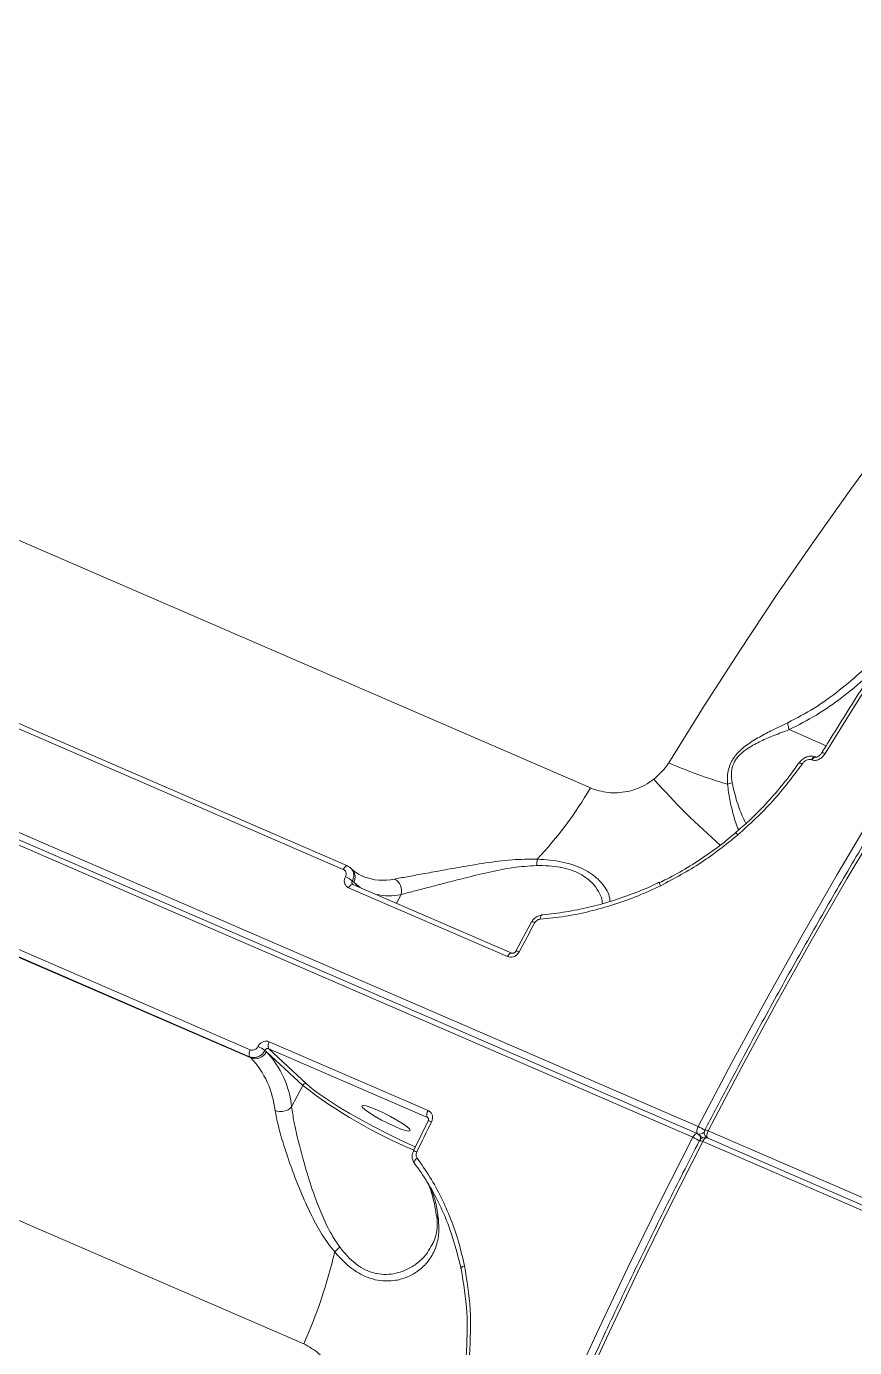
# Model space of a CAD drawing. Header units: millimetres. Extents: x -7151 to 6134, y -5040 to 5562.
# Drawn here: x -1084.9 to -947.2, y 2625 to 2844.7 of the extents above; entities that cross this region are included whole.
import ezdxf

# ---------------------------------------------------------------- set-up
doc = ezdxf.new("R2010")
doc.units = ezdxf.units.MM
doc.layers.add('DIKOM_ОБЪЕКТ', color=7, linetype='Continuous')

msp = doc.modelspace()

# ---------------------------------------------------------------- linework, layer by layer
at = {"layer": 'DIKOM_ОБЪЕКТ', "color": 7, "linetype": 'Continuous', "lineweight": 15}
for p, q in [((-1279.945, 2843.192), (-991.088, 2718.094)), ((-1372.599, 2834.771), (-973.151, 2661.778)), ((-974.061, 2660.013), (-1373.509, 2833.006)), ((-973.327, 2660.621), (-1372.775, 2833.614)), ((-1038.755, 2625.647), (-1327.612, 2750.745)), ((-1032.192, 2704.564), (-1100.692, 2734.23)), ((-1031.477, 2705.134), (-1099.978, 2734.8)), ((-958.037, 2727.798), (-951.877, 2725.13)), ((-954.263, 2722.754), (-954.335, 2722.786)), ((-953.605, 2723.226), (-953.677, 2723.257)), ((-1031.421, 2705.097), (-1031.477, 2705.134)), ((-1030.747, 2704.597), (-1030.969, 2704.803)), ((-1047.763, 2673.402), (-1116.263, 2703.069)), ((-1116.163, 2704.225), (-1047.663, 2674.558)), ((-1116.042, 2702.863), (-1047.541, 2673.197)), ((-1030.691, 2702.634), (-1030.457, 2702.416)), ((-1030.457, 2702.416), (-1029.647, 2701.665)), ((-1028.938, 2703.402), (-1028.802, 2703.345)), ((-1004.888, 2690.056), (-1031.298, 2701.493)), ((-1030.575, 2702.072), (-1030.632, 2702.105)), ((-1004.171, 2690.631), (-1030.581, 2702.069)), ((-1022.574, 2700.373), (-1023.321, 2698.925)), ((-1000.876, 2695.823), (-1003.512, 2690.955)), ((-1044.983, 2674.243), (-1045.218, 2674.461)), ((-1038.939, 2668.634), (-1044.983, 2674.243)), ((-1018.187, 2663.302), (-1044.596, 2674.739)), ((-1044.596, 2674.739), (-1038.299, 2668.896)), ((-1044.494, 2675.901), (-1018.084, 2664.463)), ((-1047.541, 2673.197), (-1047.763, 2673.402)), ((-1040.778, 2665.068), (-1038.939, 2668.634)), ((-1018.029, 2663.156), (-1018.187, 2663.302)), ((-1018.054, 2662.751), (-1020.52, 2657.726)), ((-971.5, 2661.064), (-572.053, 2488.071)), ((-972.472, 2659.906), (-973.044, 2660.437)), ((-572.963, 2486.306), (-972.41, 2659.299)), ((-971.846, 2660.017), (-971.762, 2659.939)), ((-572.228, 2486.914), (-971.676, 2659.907))]:
    msp.add_line(p, q, dxfattribs=at)
at = {"layer": 'DIKOM_ОБЪЕКТ', "color": 7, "linetype": 'Continuous', "lineweight": 15, "flags": 128}
for points in [[(-978.077, 2722.288), (-972.178, 2731.742), (-966.194, 2741.027), (-960.129, 2750.135), (-953.989, 2759.056), (-947.78, 2767.784), (-941.507, 2776.309)], [(-917.897, 2775.002), (-922.28, 2768.902), (-926.633, 2762.713), (-930.955, 2756.438), (-935.243, 2750.078), (-939.497, 2743.635), (-943.713, 2737.114), (-947.892, 2730.515), (-952.031, 2723.841)], [(-956.454, 2722.2), (-956.42, 2722.232), (-956.358, 2722.243), (-956.27, 2722.233), (-956.16, 2722.202), (-956.032, 2722.152), (-955.889, 2722.083)], [(-953.678, 2723.257), (-953.728, 2723.271), (-953.867, 2723.251), (-954.023, 2723.158), (-954.184, 2722.998), (-954.335, 2722.786)], [(-953.605, 2723.226), (-953.656, 2723.24), (-953.795, 2723.22), (-953.951, 2723.127), (-954.112, 2722.967), (-954.263, 2722.754)], [(-952.031, 2723.841), (-952.187, 2723.903), (-952.327, 2723.944), (-952.446, 2723.964), (-952.539, 2723.962), (-952.603, 2723.939), (-952.626, 2723.914)], [(-973.151, 2661.778), (-967.55, 2672.444), (-961.834, 2682.99), (-956.01, 2693.406), (-950.082, 2703.686), (-944.055, 2713.818)], [(-942.404, 2713.103), (-948.431, 2702.971), (-954.36, 2692.692), (-960.184, 2682.275), (-965.899, 2671.729), (-971.5, 2661.064)], [(-1031.477, 2705.134), (-1031.493, 2705.14), (-1031.579, 2705.15), (-1031.676, 2705.125), (-1031.78, 2705.067), (-1031.888, 2704.979), (-1031.995, 2704.862), (-1032.097, 2704.722), (-1032.192, 2704.564)], [(-1029.326, 2701.526), (-1029.647, 2701.748), (-1030.457, 2702.416)], [(-1030.581, 2702.069), (-1030.596, 2702.075), (-1030.683, 2702.084), (-1030.78, 2702.059), (-1030.885, 2702.001), (-1030.993, 2701.911), (-1031.1, 2701.794), (-1031.203, 2701.653), (-1031.298, 2701.493)], [(-999.201, 2696.916), (-999.212, 2696.915), (-999.267, 2696.885), (-999.318, 2696.821), (-999.361, 2696.724), (-999.396, 2696.598), (-999.422, 2696.447), (-999.436, 2696.278)], [(-1000.31, 2695.701), (-1000.641, 2695.093), (-1000.972, 2694.485), (-1001.303, 2693.876), (-1001.633, 2693.267), (-1001.962, 2692.658), (-1002.292, 2692.047), (-1002.621, 2691.437), (-1002.949, 2690.826)], [(-1004.17, 2690.631), (-1004.187, 2690.637), (-1004.273, 2690.647), (-1004.37, 2690.622), (-1004.475, 2690.563), (-1004.583, 2690.474), (-1004.69, 2690.357), (-1004.793, 2690.215), (-1004.888, 2690.056)], [(-1038.299, 2668.896), (-1037.351, 2668.089), (-1036.129, 2667.172), (-1034.66, 2666.166), (-1032.978, 2665.093), (-1031.119, 2663.977), (-1029.126, 2662.844), (-1027.043, 2661.718), (-1024.916, 2660.624), (-1022.794, 2659.588), (-1020.723, 2658.632), (-1020.144, 2658.375)], [(-1023.583, 2661.774), (-1022.598, 2661.378), (-1021.815, 2661.128), (-1021.298, 2661.043), (-1021.088, 2661.131), (-1021.203, 2661.385), (-1021.634, 2661.784), (-1022.344, 2662.297), (-1023.278, 2662.88), (-1024.358, 2663.487), (-1025.498, 2664.069), (-1026.606, 2664.579), (-1027.591, 2664.976), (-1028.374, 2665.226), (-1028.891, 2665.311), (-1029.101, 2665.223), (-1028.986, 2664.969), (-1028.555, 2664.569), (-1027.845, 2664.057), (-1026.912, 2663.474), (-1025.831, 2662.867), (-1024.691, 2662.284), (-1023.583, 2661.774)], [(-1017.51, 2662.586), (-1017.82, 2661.958), (-1018.13, 2661.33), (-1018.439, 2660.701), (-1018.748, 2660.073), (-1019.057, 2659.443), (-1019.365, 2658.814), (-1019.672, 2658.184), (-1019.979, 2657.554)], [(-1061.503, 2403.012), (-1059.611, 2413.835), (-1057.528, 2424.756), (-1055.256, 2435.766), (-1052.795, 2446.855), (-1050.15, 2458.014), (-1047.321, 2469.234), (-1044.312, 2480.504), (-1041.123, 2491.817), (-1037.76, 2503.162), (-1034.223, 2514.529), (-1030.517, 2525.909), (-1026.644, 2537.293), (-1022.607, 2548.671), (-1018.41, 2560.032), (-1014.057, 2571.369), (-1009.551, 2582.671), (-1004.895, 2593.928), (-1000.095, 2605.132), (-995.153, 2616.272), (-990.075, 2627.34), (-984.864, 2638.325), (-979.524, 2649.22), (-974.061, 2660.013)], [(-972.41, 2659.299), (-977.874, 2648.505), (-983.213, 2637.61), (-988.424, 2626.625), (-993.503, 2615.557), (-998.444, 2604.417), (-1003.245, 2593.213), (-1007.9, 2581.956), (-1012.406, 2570.654), (-1016.759, 2559.318), (-1020.956, 2547.956), (-1024.993, 2536.578), (-1028.866, 2525.194), (-1032.573, 2513.814), (-1036.109, 2502.447), (-1039.473, 2491.102), (-1042.661, 2479.79), (-1045.671, 2468.519), (-1048.499, 2457.299), (-1051.145, 2446.14), (-1053.605, 2435.051), (-1055.877, 2424.041), (-1057.96, 2413.12), (-1059.852, 2402.297)], [(-973.327, 2660.621), (-973.345, 2660.628), (-973.434, 2660.636), (-973.534, 2660.609), (-973.641, 2660.546), (-973.752, 2660.451), (-973.862, 2660.327), (-973.966, 2660.18), (-974.061, 2660.013)], [(-971.676, 2659.907), (-971.694, 2659.913), (-971.783, 2659.922), (-971.883, 2659.894), (-971.991, 2659.832), (-972.101, 2659.736), (-972.211, 2659.613), (-972.316, 2659.465), (-972.41, 2659.299)], [(-971.732, 2659.929), (-971.772, 2659.956), (-971.846, 2660.017)], [(-1020.335, 2655.668), (-1020.382, 2655.735), (-1020.4, 2655.822), (-1020.386, 2655.926), (-1020.343, 2656.043), (-1020.272, 2656.17), (-1020.175, 2656.3), (-1020.055, 2656.431), (-1019.917, 2656.556)], [(-1016.626, 2647), (-1016.622, 2646.968), (-1016.607, 2646.889)], [(-1012.586, 2638.108), (-1012.631, 2638.16), (-1012.64, 2638.22), (-1012.615, 2638.286), (-1012.555, 2638.356), (-1012.463, 2638.427), (-1012.343, 2638.497), (-1012.197, 2638.562), (-1012.033, 2638.621)]]:
    msp.add_lwpolyline(points, dxfattribs=at)
at = {"layer": 'DIKOM_ОБЪЕКТ', "color": 7, "linetype": 'Continuous', "lineweight": 15}
for centre, radius, start, end in [((-946.073, 2794.984), 79.429, 246.2387, 253.75428), ((-1048.663, 2751.871), 66.751, 316.8833, 329.60086), ((-882.486, 2807.395), 131.667, 221.85858, 228.65389), ((-967.149, 2716.099), 2.866, 97.59562, 113.52991), ((-967.685, 2709.475), 1.372, 36.14821, 57.43638), ((-988.219, 2704.573), 11.837, 171.86706, 176.95001), ((-1033.386, 2699.529), 4.111, 49.04517, 67.83318), ((-1032.043, 2703.314), 1.824, 330.47874, 44.67855), ((-1025.59, 2711.564), 8.825, 248.65384, 282.41957), ((-1024.658, 2700.997), 2.175, 343.3407, 63.6409), ((-1024.582, 2710.003), 9.837, 257.33431, 281.7802), ((-978.701, 2702.304), 0.88, 177.39725, 212.60442), ((-1000.733, 2695.114), 0.723, 54.24097, 101.41792), ((-1003.386, 2690.209), 0.756, 54.70772, 99.60821), ((-1046.701, 2673.893), 1.17, 145.32502, 204.79771), ((-1046.836, 2675.124), 2.052, 249.89701, 334.57401), ((-1048.967, 2668.916), 6.694, 55.93458, 67.41138), ((-1056.549, 2663.39), 15.86, 6.07239, 43.17689), ((-1043.529, 2675.23), 1.175, 145.22253, 204.68776), ((-1058.558, 2662.861), 15.107, 6.07496, 43.17476), ((-1038.476, 2668.414), 0.513, 69.89988, 154.57654), ((-989.108, 2733.075), 81.46, 232.28586, 247.42693), ((-1042.596, 2666.752), 2.478, 247.70125, 317.19273), ((-1017.119, 2663.793), 1.175, 145.22262, 204.68767), ((-1018.1, 2661.625), 1.127, 58.47324, 87.66773), ((-972.125, 2661.062), 1.252, 145.09249, 201.44868), ((-972.918, 2661.516), 0.999, 253.11843, 319.44899), ((-975.306, 2656.658), 5.555, 54.38905, 67.17572), ((-971.166, 2660.75), 1, 166.22064, 227.13963), ((-971.166, 2660.75), 1, 152.66279, 166.22064), ((-971.989, 2660.329), 0.882, 56.35475, 94.20672), ((-970.47, 2660.346), 1.255, 145.1452, 201.26482), ((-976.022, 2655.25), 5.151, 52.67185, 67.62092), ((-973.724, 2659.704), 1, 47.13963, 66.58356), ((-973.649, 2659.815), 0.868, 351.42624, 45.79242), ((-972.074, 2658.989), 1, 66.58356, 152.78465), ((-972.907, 2658.546), 0.902, 56.55371, 93.53113), ((-1020.618, 2656.48), 1.249, 59.2328, 85.46695), ((-1015.506, 2647.144), 1.13, 193.02146, 220.45071), ((-1117.956, 2660.793), 86.648, 336.07043, 346.75004), ((-1027.701, 2635.491), 8.037, 129.08348, 137.37461)]:
    msp.add_arc(centre, radius, start, end, dxfattribs=at)
for points, knots in [([(-697.706, 2921.573), (-698.124, 2921.585), (-700.331, 2921.647), (-704.425, 2921.467), (-709.99, 2921.02), (-715.654, 2920.254), (-721.403, 2919.199), (-727.235, 2917.849), (-733.144, 2916.205), (-739.128, 2914.269), (-745.18, 2912.043), (-751.295, 2909.527), (-757.471, 2906.725), (-763.701, 2903.639), (-769.98, 2900.27), (-776.305, 2896.622), (-782.67, 2892.696), (-789.07, 2888.498), (-795.502, 2884.029), (-801.959, 2879.293), (-808.437, 2874.294), (-814.931, 2869.036), (-821.437, 2863.521), (-827.949, 2857.756), (-834.463, 2851.744), (-840.974, 2845.49), (-847.477, 2838.998), (-853.966, 2832.273), (-860.439, 2825.321), (-866.889, 2818.146), (-873.312, 2810.755), (-879.702, 2803.151), (-886.056, 2795.343), (-892.368, 2787.334), (-898.634, 2779.131), (-904.849, 2770.741), (-911.008, 2762.17), (-917.107, 2753.424), (-923.142, 2744.509), (-929.107, 2735.433), (-934.998, 2726.202), (-940.811, 2716.823), (-946.542, 2707.303), (-952.186, 2697.65), (-957.739, 2687.87), (-963.196, 2677.97), (-967.964, 2669.075), (-970.885, 2663.457), (-972.054, 2661.209)], [0, 0, 0, 0, 0.0051791, 0.0273898, 0.0496128, 0.0718475, 0.0940928, 0.1163475, 0.1386106, 0.1608802, 0.1831555, 0.2054352, 0.2277183, 0.2500035, 0.2722901, 0.2945778, 0.316866, 0.3391541, 0.3614416, 0.3837287, 0.4060147, 0.4282999, 0.450584, 0.4728672, 0.4951491, 0.5174301, 0.5397103, 0.5619889, 0.5842667, 0.6065434, 0.6288197, 0.6510947, 0.6733692, 0.6956427, 0.7179154, 0.7401874, 0.7624588, 0.7847298, 0.8070002, 0.8292701, 0.8515396, 0.8738085, 0.896077, 0.9183452, 0.9406128, 0.9628808, 0.9851483, 1, 1, 1, 1]), ([(-918.53, 2775.018), (-919.612, 2773.521), (-922.751, 2769.178), (-927.902, 2761.855), (-933.958, 2752.997), (-939.947, 2743.973), (-945.759, 2734.952), (-949.969, 2728.233), (-952.212, 2724.587), (-952.626, 2723.914)], [0, 0, 0, 0, 0.0925237, 0.2683371, 0.44415, 0.6199593, 0.795766, 0.9623134, 1, 1, 1, 1]), ([(-958.245, 2728.946), (-956.774, 2729.721), (-953.816, 2731.28), (-949.687, 2734.272), (-945.787, 2737.617), (-942.616, 2740.599), (-940.91, 2742.643), (-940.32, 2743.348)], [0, 0, 0, 0, 0.2198478, 0.4423281, 0.6629195, 0.8835813, 1, 1, 1, 1]), ([(-943.892, 2737.806), (-944.34, 2737.368), (-946.051, 2735.691), (-949.246, 2733.116), (-953.48, 2730.102), (-956.517, 2728.572), (-958.043, 2727.803)], [0, 0, 0, 0, 0.1060945, 0.4053988, 0.7011522, 1, 1, 1, 1]), ([(-968.293, 2718.727), (-968.309, 2719.379), (-968.337, 2720.514), (-967.812, 2722.299), (-966.732, 2723.9), (-965.033, 2725.343), (-962.99, 2726.606), (-960.652, 2727.801), (-959.09, 2728.544), (-958.245, 2728.946)], [0, 0, 0, 0, 0.1507788, 0.2625339, 0.3758092, 0.50434, 0.6598397, 0.8160165, 1, 1, 1, 1]), ([(-958.043, 2727.803), (-958.105, 2728.009), (-958.218, 2728.383), (-958.25, 2728.753), (-958.245, 2728.915), (-958.245, 2728.946)], [0, 0, 0, 0, 0.4995237, 0.9072643, 1, 1, 1, 1]), ([(-958.037, 2727.798), (-958.881, 2727.475), (-960.424, 2726.886), (-962.731, 2725.926), (-964.719, 2724.886), (-966.268, 2723.719), (-966.985, 2722.755), (-967.445, 2721.824), (-967.74, 2720.558), (-967.606, 2719.536), (-967.528, 2718.94)], [0, 0, 0, 0, 0.192078, 0.3511807, 0.5094958, 0.6344395, 0.7186522, 0.742092, 0.8496003, 1, 1, 1, 1]), ([(-958.043, 2727.803), (-958.043, 2727.802), (-958.042, 2727.8), (-958.04, 2727.799), (-958.038, 2727.798), (-958.037, 2727.798)], [0, 0, 0, 0, 0.293644, 0.6605518, 1, 1, 1, 1]), ([(-980.551, 2719.534), (-979.784, 2720.233), (-978.937, 2721.004), (-978.251, 2722.011), (-978.136, 2722.194), (-978.077, 2722.288)], [0, 0, 0, 0, 0.821759, 0.9078898, 1, 1, 1, 1]), ([(-956.484, 2722.218), (-956.63, 2721.997), (-957.485, 2720.696), (-959.281, 2718.422), (-961.872, 2715.439), (-964.437, 2712.833), (-966.206, 2711.308), (-966.966, 2710.653)], [0, 0, 0, 0, 0.0518104, 0.3048651, 0.5577467, 0.8100484, 1, 1, 1, 1]), ([(-953.685, 2723.241), (-953.826, 2723.297), (-954.146, 2723.422), (-954.714, 2723.396), (-955.339, 2723.201), (-955.965, 2722.808), (-956.28, 2722.409), (-956.442, 2722.204)], [0, 0, 0, 0, 0.1428503, 0.3245127, 0.5224402, 0.7544825, 1, 1, 1, 1]), ([(-954.335, 2722.786), (-954.391, 2722.804), (-954.532, 2722.853), (-954.814, 2722.844), (-955.184, 2722.725), (-955.578, 2722.469), (-955.785, 2722.212), (-955.889, 2722.083)], [0, 0, 0, 0, 0.10330303, 0.26241133, 0.46118511, 0.72824037, 1, 1, 1, 1]), ([(-952.031, 2723.841), (-952.147, 2723.677), (-952.398, 2723.32), (-952.909, 2722.92), (-953.436, 2722.7), (-953.895, 2722.642), (-954.14, 2722.717), (-954.263, 2722.754)], [0, 0, 0, 0, 0.2267761, 0.4920093, 0.6959726, 0.8477683, 1, 1, 1, 1]), ([(-952.628, 2723.915), (-952.633, 2723.905), (-952.714, 2723.753), (-952.923, 2723.529), (-953.21, 2723.326), (-953.4, 2723.248), (-953.507, 2723.224), (-953.571, 2723.221), (-953.601, 2723.225), (-953.604, 2723.226), (-953.605, 2723.226)], [0, 0, 0, 0, 0.0265934, 0.4128796, 0.6416475, 0.7689871, 0.8436541, 0.8946671, 0.9471367, 1, 1, 1, 1]), ([(-955.889, 2722.083), (-957.439, 2719.991), (-960.58, 2715.754), (-964.562, 2712.122), (-966.578, 2710.284)], [0, 0, 0, 0, 0.493786, 1, 1, 1, 1]), ([(-991.088, 2718.094), (-990.121, 2717.777), (-988.205, 2717.149), (-985.01, 2717.363), (-982.387, 2718.254), (-981.034, 2719.197), (-980.551, 2719.534)], [0, 0, 0, 0, 0.2885634, 0.5716311, 0.8470369, 1, 1, 1, 1]), ([(-966.459, 2711.1), (-966.511, 2711.216), (-966.833, 2711.938), (-967.328, 2713.67), (-967.952, 2716.102), (-968.179, 2717.848), (-968.293, 2718.727)], [0, 0, 0, 0, 0.07065631, 0.44342602, 0.71977561, 1, 1, 1, 1]), ([(-967.528, 2718.94), (-967.272, 2717.874), (-966.754, 2715.716), (-965.894, 2713.496), (-965.386, 2712.497), (-965.229, 2712.187)], [0, 0, 0, 0, 0.4023648, 0.814048, 1, 1, 1, 1]), ([(-966.968, 2710.656), (-967.471, 2710.22), (-968.961, 2708.93), (-971.622, 2706.986), (-974.927, 2704.843), (-977.603, 2703.313), (-979.191, 2702.561), (-979.595, 2702.369)], [0, 0, 0, 0, 0.1319238, 0.3904716, 0.650214, 0.9109618, 1, 1, 1, 1]), ([(-966.578, 2710.284), (-968.568, 2708.689), (-972.596, 2705.46), (-977.142, 2703.049), (-979.442, 2701.829)], [0, 0, 0, 0, 0.4941649, 1, 1, 1, 1]), ([(-1031.421, 2705.097), (-1031.298, 2705.042), (-1031.13, 2704.966), (-1031.016, 2704.827), (-1030.985, 2704.789)], [0, 0, 0, 0, 0.7282543, 1, 1, 1, 1]), ([(-1030.985, 2704.789), (-1030.877, 2704.684), (-1030.626, 2704.438), (-1030.448, 2703.891), (-1030.434, 2703.248), (-1030.606, 2702.839), (-1030.691, 2702.634)], [0, 0, 0, 0, 0.2010135, 0.4673331, 0.7337068, 1, 1, 1, 1]), ([(-1023.692, 2702.946), (-1023.02, 2703.072), (-1021.675, 2703.323), (-1019.01, 2703.802), (-1016.031, 2704.349), (-1012.54, 2704.976), (-1008.574, 2705.641), (-1004.241, 2706.235), (-1001.338, 2706.244), (-999.937, 2706.248)], [0, 0, 0, 0, 0.1316581, 0.2634895, 0.3951405, 0.5268749, 0.6882976, 0.849542, 1, 1, 1, 1]), ([(-1000.039, 2705.203), (-1001.346, 2705.116), (-1004.092, 2704.933), (-1008.145, 2704.069), (-1011.885, 2703.154), (-1015.195, 2702.302), (-1018.037, 2701.558), (-1020.598, 2700.898), (-1021.916, 2700.548), (-1022.574, 2700.373)], [0, 0, 0, 0, 0.1463789, 0.3075785, 0.4690068, 0.6021034, 0.7351144, 0.867644, 1, 1, 1, 1]), ([(-989.097, 2698.872), (-989.113, 2699.106), (-989.157, 2699.748), (-989.701, 2700.909), (-990.764, 2702.388), (-992.341, 2703.628), (-994.21, 2704.45), (-995.381, 2704.766), (-996.652, 2705.009), (-998.027, 2705.179), (-999.362, 2705.195), (-1000.039, 2705.203)], [0, 0, 0, 0, 0.0835802, 0.2289497, 0.3780462, 0.570838, 0.6689061, 0.7705098, 0.7851222, 0.8910901, 1, 1, 1, 1]), ([(-999.937, 2706.248), (-999.223, 2706.205), (-997.796, 2706.121), (-995.736, 2705.801), (-993.828, 2705.284), (-991.699, 2704.394), (-989.921, 2703.122), (-988.673, 2701.657), (-987.953, 2700.363), (-987.852, 2699.596), (-987.803, 2699.226)], [0, 0, 0, 0, 0.1024876, 0.20484166, 0.30818605, 0.41151795, 0.59557589, 0.7333185, 0.87123432, 1, 1, 1, 1]), ([(-1031.835, 2703.336), (-1031.791, 2703.438), (-1031.704, 2703.642), (-1031.706, 2703.964), (-1031.81, 2704.252), (-1031.986, 2704.456), (-1032.134, 2704.533), (-1032.192, 2704.564)], [0, 0, 0, 0, 0.21514758, 0.43018023, 0.64496811, 0.8594616, 1, 1, 1, 1]), ([(-1031.298, 2701.493), (-1031.386, 2701.539), (-1031.607, 2701.654), (-1031.871, 2701.962), (-1032.027, 2702.393), (-1032.031, 2702.878), (-1031.9, 2703.183), (-1031.835, 2703.336)], [0, 0, 0, 0, 0.1405816, 0.3550938, 0.5698314, 0.784862, 1, 1, 1, 1]), ([(-1030.691, 2702.634), (-1030.715, 2702.584), (-1030.761, 2702.485), (-1030.762, 2702.328), (-1030.72, 2702.194), (-1030.658, 2702.133), (-1030.631, 2702.106)], [0, 0, 0, 0, 0.2661301, 0.5314598, 0.7964939, 1, 1, 1, 1]), ([(-1028.816, 2703.389), (-1028.99, 2703.451), (-1029.56, 2703.655), (-1030.182, 2704.097), (-1030.634, 2704.497), (-1030.747, 2704.597)], [0, 0, 0, 0, 0.2480508, 0.8124397, 1, 1, 1, 1]), ([(-979.625, 2702.437), (-979.82, 2702.337), (-981.19, 2701.635), (-983.837, 2700.561), (-987.552, 2699.245), (-991.343, 2698.206), (-995.163, 2697.47), (-997.812, 2697.076), (-999.171, 2697.015), (-999.262, 2697.011)], [0, 0, 0, 0, 0.0313372, 0.2207349, 0.4114189, 0.6029604, 0.794841, 0.9863718, 1, 1, 1, 1]), ([(-979.442, 2701.829), (-980.713, 2701.24), (-983.254, 2700.061), (-987.182, 2698.656), (-991.2, 2697.527), (-995.297, 2696.692), (-998.057, 2696.416), (-999.436, 2696.278)], [0, 0, 0, 0, 0.19783461, 0.39549652, 0.59316747, 0.79658797, 1, 1, 1, 1]), ([(-999.2, 2696.897), (-999.289, 2696.894), (-999.617, 2696.883), (-1000.157, 2696.628), (-1000.648, 2696.238), (-1000.801, 2695.909), (-1000.847, 2695.81)], [0, 0, 0, 0, 0.1297337, 0.4775593, 0.8419813, 1, 1, 1, 1]), ([(-999.436, 2696.278), (-999.544, 2696.259), (-999.759, 2696.222), (-1000.05, 2696.039), (-1000.225, 2695.848), (-1000.295, 2695.727), (-1000.31, 2695.701)], [0, 0, 0, 0, 0.3055642, 0.6115461, 0.9178343, 1, 1, 1, 1]), ([(-1002.949, 2690.826), (-1003.007, 2690.732), (-1003.153, 2690.496), (-1003.498, 2690.193), (-1003.956, 2689.983), (-1004.447, 2689.918), (-1004.741, 2690.01), (-1004.888, 2690.056)], [0, 0, 0, 0, 0.1417792, 0.3567363, 0.5712867, 0.7857249, 1, 1, 1, 1]), ([(-1003.516, 2690.956), (-1003.53, 2690.929), (-1003.567, 2690.857), (-1003.672, 2690.75), (-1003.809, 2690.66), (-1003.951, 2690.612), (-1004.075, 2690.604), (-1004.144, 2690.618), (-1004.166, 2690.63), (-1004.17, 2690.632)], [0, 0, 0, 0, 0.0995777, 0.2665387, 0.4282135, 0.5938579, 0.7683692, 0.962758, 1, 1, 1, 1]), ([(-1045.218, 2674.461), (-1045.292, 2674.333), (-1045.479, 2674.012), (-1045.929, 2673.599), (-1046.529, 2673.311), (-1047.177, 2673.22), (-1047.568, 2673.342), (-1047.763, 2673.402)], [0, 0, 0, 0, 0.1417238, 0.3563942, 0.570939, 0.7854756, 1, 1, 1, 1]), ([(-1047.663, 2674.558), (-1047.565, 2674.528), (-1047.37, 2674.468), (-1047.047, 2674.515), (-1046.748, 2674.661), (-1046.525, 2674.87), (-1046.433, 2675.031), (-1046.396, 2675.096)], [0, 0, 0, 0, 0.2141911, 0.4285652, 0.6431581, 0.8581718, 1, 1, 1, 1]), ([(-1046.396, 2675.096), (-1046.341, 2675.192), (-1046.203, 2675.435), (-1045.867, 2675.748), (-1045.419, 2675.967), (-1044.933, 2676.037), (-1044.64, 2675.946), (-1044.494, 2675.901)], [0, 0, 0, 0, 0.1418901, 0.3567208, 0.5713817, 0.7857203, 1, 1, 1, 1]), ([(-1044.596, 2674.739), (-1044.645, 2674.754), (-1044.743, 2674.784), (-1044.902, 2674.759), (-1045.049, 2674.684), (-1045.156, 2674.576), (-1045.2, 2674.494), (-1045.218, 2674.461)], [0, 0, 0, 0, 0.2139917, 0.4282018, 0.6428635, 0.8579195, 1, 1, 1, 1]), ([(-1040.778, 2665.068), (-1040.662, 2664.278), (-1040.412, 2662.575), (-1039.728, 2659.526), (-1038.775, 2655.912), (-1037.567, 2651.884), (-1036.128, 2647.974), (-1034.617, 2644.489), (-1033.383, 2642.648), (-1032.767, 2641.729)], [0, 0, 0, 0, 0.1226987, 0.264266, 0.4059933, 0.5771216, 0.7482345, 0.8743873, 1, 1, 1, 1]), ([(-1033.614, 2640.933), (-1034.331, 2641.861), (-1035.769, 2643.721), (-1037.634, 2647.252), (-1039.425, 2651.213), (-1040.961, 2655.278), (-1042.174, 2658.916), (-1043.052, 2661.977), (-1043.382, 2663.67), (-1043.536, 2664.459)], [0, 0, 0, 0, 0.128151, 0.2567377, 0.4268175, 0.5968777, 0.7373066, 0.8775688, 1, 1, 1, 1]), ([(-1018.075, 2663.222), (-1018.083, 2663.232), (-1018.113, 2663.268), (-1018.156, 2663.288), (-1018.187, 2663.302)], [0, 0, 0, 0, 0.2844958, 1, 1, 1, 1]), ([(-1018.084, 2664.463), (-1017.996, 2664.417), (-1017.775, 2664.301), (-1017.506, 2663.99), (-1017.342, 2663.551), (-1017.328, 2663.056), (-1017.449, 2662.743), (-1017.51, 2662.586)], [0, 0, 0, 0, 0.1406394, 0.3551157, 0.5699152, 0.7849144, 1, 1, 1, 1]), ([(-1018.078, 2663.219), (-1018.067, 2663.213), (-1018.03, 2663.191), (-1017.996, 2663.108), (-1017.988, 2662.962), (-1018.01, 2662.84), (-1018.047, 2662.773), (-1018.058, 2662.753)], [0, 0, 0, 0, 0.1445216, 0.4914224, 0.7175701, 0.9150694, 1, 1, 1, 1]), ([(-972.963, 2659.446), (-973.875, 2657.663), (-976.522, 2652.493), (-980.819, 2643.863), (-985.815, 2633.533), (-990.694, 2623.124), (-995.452, 2612.645), (-1000.088, 2602.103), (-1004.596, 2591.507), (-1008.975, 2580.864), (-1013.219, 2570.182), (-1017.326, 2559.469), (-1021.294, 2548.734), (-1025.119, 2537.984), (-1028.798, 2527.228), (-1032.328, 2516.473), (-1035.707, 2505.728), (-1038.933, 2495.001), (-1042.002, 2484.3), (-1044.913, 2473.632), (-1047.663, 2463.006), (-1050.25, 2452.43), (-1052.672, 2441.912), (-1054.929, 2431.459), (-1057.016, 2421.08), (-1058.934, 2410.782), (-1060.681, 2400.573), (-1062.255, 2390.461), (-1063.655, 2380.452), (-1064.88, 2370.556), (-1065.93, 2360.779), (-1066.803, 2351.127), (-1067.498, 2341.61), (-1068.015, 2332.233), (-1068.354, 2323.004), (-1068.515, 2313.93), (-1068.496, 2305.018), (-1068.299, 2296.273), (-1067.922, 2287.703), (-1067.368, 2279.315), (-1066.635, 2271.113), (-1065.724, 2263.106), (-1064.636, 2255.297), (-1063.372, 2247.695), (-1061.932, 2240.303), (-1060.317, 2233.128), (-1058.529, 2226.176), (-1056.568, 2219.451), (-1054.437, 2212.959), (-1052.136, 2206.704), (-1049.668, 2200.692), (-1047.033, 2194.927), (-1044.235, 2189.414), (-1041.275, 2184.156), (-1038.155, 2179.16), (-1034.88, 2174.425), (-1031.444, 2169.969), (-1028.356, 2166.305), (-1026.354, 2164.239), (-1025.604, 2163.466)], [0, 0, 0, 0, 0.0093744, 0.0271862, 0.0449982, 0.0628104, 0.0806222, 0.0984341, 0.1162458, 0.1340577, 0.1518698, 0.1696817, 0.1874938, 0.205306, 0.2231183, 0.2409306, 0.2587432, 0.2765559, 0.2943692, 0.3121824, 0.3299962, 0.3478101, 0.3656243, 0.383439, 0.4012544, 0.4190699, 0.4368858, 0.4547027, 0.4725198, 0.4903376, 0.5081558, 0.5259752, 0.5437951, 0.5616154, 0.5794369, 0.5972592, 0.6150823, 0.6329064, 0.6507313, 0.668557, 0.6863836, 0.7042112, 0.7220398, 0.7398689, 0.7576988, 0.7755289, 0.7933595, 0.8111901, 0.8290198, 0.8468486, 0.8646756, 0.8825008, 0.9003223, 0.9181399, 0.9359524, 0.9537585, 0.9715573, 0.9893478, 1, 1, 1, 1]), ([(-1020.504, 2657.718), (-1020.546, 2657.64), (-1020.709, 2657.333), (-1020.76, 2656.741), (-1020.645, 2656.112), (-1020.42, 2655.821), (-1020.336, 2655.713)], [0, 0, 0, 0, 0.1238622, 0.4816089, 0.8066669, 1, 1, 1, 1]), ([(-1019.979, 2657.554), (-1020.02, 2657.449), (-1020.1, 2657.238), (-1020.088, 2656.908), (-1020.006, 2656.683), (-1019.933, 2656.578), (-1019.917, 2656.556)], [0, 0, 0, 0, 0.3067576, 0.6133094, 0.9195362, 1, 1, 1, 1]), ([(-1019.917, 2656.556), (-1019.184, 2655.512), (-1017.716, 2653.424), (-1015.864, 2650.026), (-1014.271, 2646.425), (-1012.954, 2642.627), (-1012.34, 2639.957), (-1012.033, 2638.621)], [0, 0, 0, 0, 0.1976814, 0.3953824, 0.593092, 0.7965421, 1, 1, 1, 1]), ([(-1012.586, 2638.108), (-1013.225, 2640.632), (-1014.194, 2644.457), (-1016.309, 2649.175), (-1018.153, 2652.573), (-1019.615, 2654.646), (-1020.335, 2655.668)], [0, 0, 0, 0, 0.3951747, 0.5986799, 0.8021844, 1, 1, 1, 1]), ([(-1018.268, 2652.612), (-1018.131, 2652.337), (-1017.753, 2651.575), (-1017.273, 2650.015), (-1016.883, 2648.377), (-1016.752, 2647.251), (-1016.71, 2646.884)], [0, 0, 0, 0, 0.1848239, 0.5131733, 0.8413195, 1, 1, 1, 1]), ([(-1017.783, 2651.745), (-1017.531, 2651.191), (-1016.974, 2649.968), (-1016.589, 2648.054), (-1016.416, 2646.777), (-1016.366, 2646.411)], [0, 0, 0, 0, 0.3711156, 0.8194834, 1, 1, 1, 1]), ([(-1016.366, 2646.411), (-1016.316, 2645.527), (-1016.217, 2643.76), (-1016.825, 2641.412), (-1017.979, 2639.362), (-1019.566, 2637.808), (-1021.438, 2636.738), (-1023.279, 2636.188), (-1025.12, 2636.054), (-1026.871, 2636.26), (-1028.666, 2636.872), (-1030.844, 2638.116), (-1032.475, 2639.618), (-1033.461, 2640.757), (-1033.614, 2640.933)], [0, 0, 0, 0, 0.1101005, 0.2202175, 0.3292856, 0.438311, 0.5249641, 0.6115167, 0.675344, 0.7390985, 0.8039964, 0.8688894, 0.9797298, 1, 1, 1, 1]), ([(-1016.64, 2647.001), (-1016.597, 2646.551), (-1016.501, 2645.556), (-1016.664, 2644.158), (-1016.946, 2642.997), (-1017.283, 2642.389), (-1017.398, 2642.181)], [0, 0, 0, 0, 0.2427905, 0.537429, 0.8423649, 1, 1, 1, 1]), ([(-1032.767, 2641.729), (-1032.632, 2641.556), (-1031.769, 2640.45), (-1030.359, 2639.04), (-1028.461, 2637.89), (-1027.346, 2637.495), (-1026.192, 2637.242), (-1025.002, 2637.144), (-1023.261, 2637.364), (-1021.486, 2637.999), (-1019.691, 2639.156), (-1018.265, 2640.549), (-1017.67, 2641.72), (-1017.433, 2642.188)], [0, 0, 0, 0, 0.0272947, 0.1747989, 0.2515823, 0.3313395, 0.3460846, 0.4301835, 0.5168137, 0.6333566, 0.7531459, 0.9014177, 1, 1, 1, 1]), ([(-1011.737, 2623.583), (-1011.624, 2626.023), (-1011.395, 2630.962), (-1012.186, 2635.707), (-1012.586, 2638.108)], [0, 0, 0, 0, 0.49414796, 1, 1, 1, 1]), ([(-1012.033, 2638.621), (-1011.634, 2636.226), (-1010.828, 2631.378), (-1011.062, 2626.331), (-1011.181, 2623.779)], [0, 0, 0, 0, 0.49417376, 1, 1, 1, 1]), ([(-1033.396, 2617.045), (-1033.408, 2617.622), (-1033.44, 2619.24), (-1034.316, 2621.738), (-1036.134, 2624.194), (-1037.876, 2625.16), (-1038.755, 2625.647)], [0, 0, 0, 0, 0.1529725, 0.4283807, 0.7114379, 1, 1, 1, 1])]:
    msp.add_open_spline(points, degree=3, knots=knots, dxfattribs=at)

doc.saveas('drawing.dxf')
